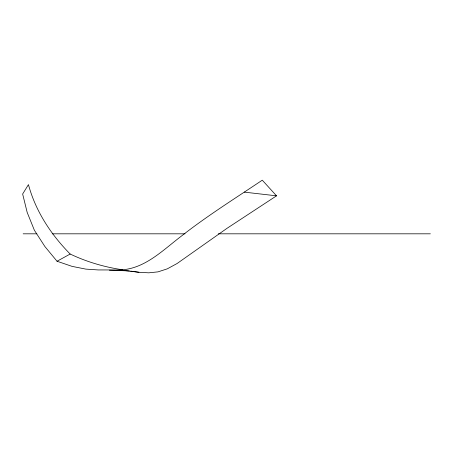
<?xml version="1.0" encoding="UTF-8"?>
<svg xmlns="http://www.w3.org/2000/svg" width="453" height="453" viewBox="0 0 453 453"><rect width="100%" height="100%" fill="white"/><g stroke="black" fill="none" stroke-linecap="round" stroke-linejoin="round"><path stroke-width="0.68" d="M125.402 270.498L119.501 269.96C144.445 269.354 162.729 250.243 181.342 236.143C207.163 215.866 235.045 198.459 262.276 180.175L276.528 195.832L226.964 228.352L177.1 263.51L167.287 268.844L158.023 271.862L148.765 272.825L138.924 272.27L119.501 269.96L98.233 269.943L85.815 269.11L72.05 266.37L57.038 261.239L44.909 246.557L34.366 230.22L27.174 212.406L22.65 194.009L28.443 184.62C35.611 211.206 50.968 234.569 70.175 254.031C86.744 261.913 104.433 267.094 122.565 269.784M57.038 261.239L70.175 254.031M23.148 233.816L36.874 233.816M52.18 233.816L185.067 233.816M218.289 233.816L430.35 233.816M109.4 270.192L129.388 270.928M244.28 192.129L276.528 195.832M130.747 271.121L138.924 272.27"/></g></svg>
